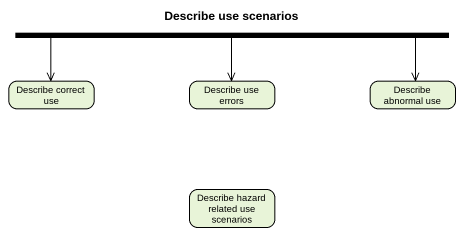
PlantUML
@startuml
title Describe use scenarios
hide empty description
state fork1 <<fork>>
state "Describe correct use" as Describe_correct_use
state "Describe use errors" as Describe_use_errors
state "Describe abnormal use" as Describe_abnormal_use
state "Describe hazard related use scenarios" as Describe_hazard_related_use
fork1 -left-> Describe_correct_use
fork1 --> Describe_use_errors
fork1 -right-> Describe_abnormal_use
@enduml
